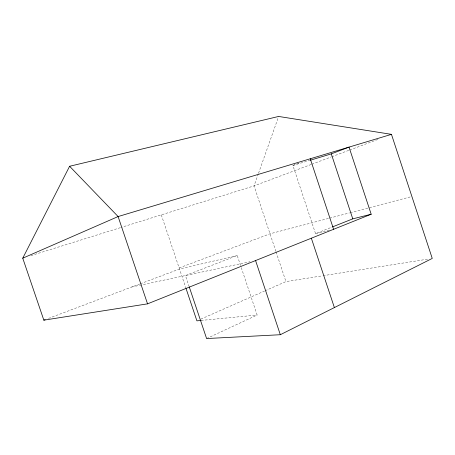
<?xml version="1.0" encoding="UTF-8"?>
<svg xmlns="http://www.w3.org/2000/svg" width="455" height="455" viewBox="0 0 455 455"><rect width="100%" height="100%" fill="white"/><g stroke="black" fill="none" stroke-linecap="round" stroke-linejoin="round"><path stroke-width="0.34" stroke-dasharray="2.27 1.71" d="M258.309 173.861L254.055 185.879L275.849 251.296M258.542 173.196L278.631 116.452M206.604 338.548L257.132 315.036L240.814 266.226M200.814 319.126L264.491 291.041M265.146 290.756L285.939 281.588L322.339 275.827M298.702 163.243L292.923 165.478L315.542 233.637L331.871 227.153M240.593 265.555L237.243 255.528L185.441 275.548L189.041 286.269M48.469 318.415L139.708 284.017M140.368 283.766L179.498 269.013L237.243 255.528M311.14 164.471L254.055 185.879L121.428 227.341M311.806 164.227L331.058 157.009M331.718 156.759L348.979 150.286M349.645 150.036L378.185 139.332M179.139 267.944L270.02 233.796L328.959 218.303M30.86 255.659L120.751 227.557M292.923 165.478L309.753 160.387M329.647 218.121L349.52 212.894M350.208 212.718L411.206 196.679M315.542 233.637L329.596 230.258M131.751 287.014L250.011 261.75M323.039 275.713L428.752 258.986M201.116 320.439L257.132 315.036M161.303 214.874L185.828 287.861M276.071 251.968L285.939 281.588"/><path stroke-width="0.68" d="M310.424 160.183L331.291 153.87L349.03 147.119L371.183 214.237L147.545 303.849L43.839 320.161L22.75 258.195L69.609 166.263L278.631 116.452L391.459 134.356L432.25 258.429L280.32 334.721L206.604 338.548L189.269 286.94M22.75 258.195L118.107 216.557L391.459 134.356M332.525 226.891L352.773 218.855L371.183 214.237M43.839 320.161L45.159 319.66M201.116 320.439L196.913 320.849L186.055 288.538M69.609 166.263L118.107 216.557L147.545 303.849M255.568 260.561L280.32 334.721M311.351 238.21L334.379 307.574M331.291 153.87L352.773 218.855M310.253 158.778L333.612 229.292"/></g></svg>
